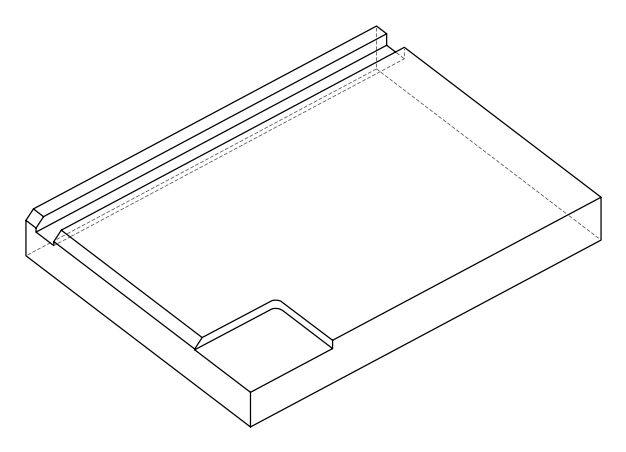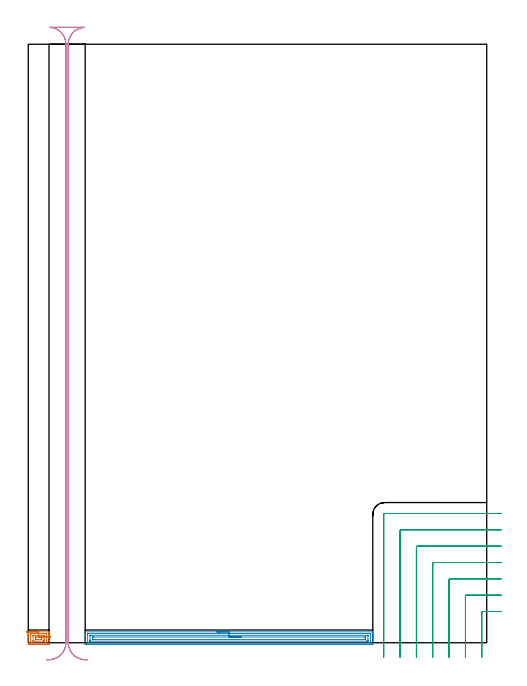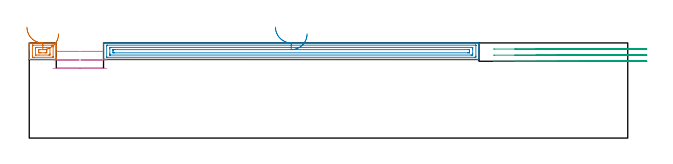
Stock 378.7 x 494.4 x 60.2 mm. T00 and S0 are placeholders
(PLAN: 4 operations, 2 tool changes, 21.5 min)
(1 AREA_MILL | FG_CHAMFER_SURFACE | UGT0205_001 | 0.79 min | 1275 mm3)
(2 AREA_MILL_1 | FG_CHAMFER_SURFACE_1 | UGT0205_001 | 7.84 min | 13759 mm3)
(3 MILL_CORNER_NOTCH_RECTANGULAR | CORNER_NOTCH_RECTANGULAR | UGT0201_100 | Follow Part, ap 4.5, ae 75% | 6.18 min | 125837 mm3)
(4 MILL_RECTANGULAR_SLOT | SLOT_RECTANGULAR | UGT0201_006 | Follow Part, ap 7, ae 75% | 6.68 min | 237357 mm3)
(TOOL UGT0205_001 | Chamfer Mill 20 x 3 x 45 deg. | D20 FL50 Z2)
(TOOL UGT0201_100 | End Mill 18 mm | D18 FL22 Z2)
(TOOL UGT0201_006 | End Mill 28 mm | D28 FL25 Z2)
(OP 1 AREA_MILL)
G17 G21 G94 G90
T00 M6
G54
G17 G0 G90 X-1.45 Y9. S1061 M3
G43 Z70.2 H0
G94 G1 X-1.412 Z69.328 F250.
X-1.298 Z68.463
X-1.109 Z67.612
X-0.847 Z66.78
X-0.513 Z65.974
X-0.11 Z65.2
X0.358 Z64.464
X0.89 Z63.772
X1.479 Z63.129
X2.122 Z62.539
X2.814 Z62.008
X3.55 Z61.54
X4.324 Z61.137
X5.13 Z60.803
X5.962 Z60.541
X6.814 Z60.352
X7.678 Z60.238
X8.55 Z60.2
X16.992
X17.09 Y8.994 Z60.192
X17.1 Y8.798 Z59.996
Y7.253 Z58.452
Y6.826 Z58.022
Y6.613 Z57.81
Y5.947 Z57.144
Y5.734 Z56.931
Y5.068 Z56.262
Y-0.538 Z50.658
X17.096 Y-1.084 Z50.112
X17.091 Y-1.491 Z49.705
X16.964 Y-1.495 Z49.702
X16.548 Y-1.5 Z49.7
X0.552
X0.136 Y-1.495 Z49.702
X0.009 Y-1.491 Z49.705
X0. Y-1.084 Z50.112
Y5.068 Z56.262
Y5.734 Z56.931
Y5.947 Z57.144
Y6.613 Z57.81
Y6.826 Z58.022
Y7.253 Z58.452
Y8.157 Z59.356
Y8.584 Z59.782
X0.001 Y8.799 Z59.998
X0.01 Y8.994 Z60.192
X0.108 Y9. Z60.2
X8.55
Y7.586 Z58.786
X14.003
X14.771 Y7.584 Z58.784
X14.894 Y7.583 Z58.783
X15.088 Y7.579 Z58.779
X15.092 Y7.517 Z58.717
X15.098 Y7.381 Z58.581
X15.1 Y6.826 Z58.026
Y6.5 Z57.7
X15.099 Y0.349 Z51.549
X15.093 Y0.022 Z51.222
X15.09 Y-0.068 Z51.132
X15.077 Y-0.079 Z51.121
X15.058 Y-0.081 Z51.119
X14.962 Y-0.084 Z51.116
X14.771 Y-0.086 Z51.114
X14.65
X3.097
X2.329 Y-0.085 Z51.115
X2.206 Y-0.083 Z51.117
X2.012 Y-0.079 Z51.121
X2.008 Y-0.017 Z51.183
X2.002 Y0.119 Z51.319
X2. Y0.674 Z51.874
Y1. Z52.2
X2.001 Y7.151 Z58.351
X2.007 Y7.478 Z58.678
X2.01 Y7.568 Z58.768
X2.023 Y7.579 Z58.779
X2.042 Y7.581 Z58.781
X2.138 Y7.584 Z58.784
X2.329 Y7.585 Z58.785
X2.45 Y7.586 Z58.786
X8.55
Y6.172 Z57.372
X10.989
X12.767 Y6.171 Z57.371
X12.993 Y6.17 Z57.37
X13.068 Y6.168 Z57.368
X13.087 Y6.165 Z57.365
X13.093 Y6.123 Z57.323
X13.098 Y6.053 Z57.253
X13.1 Y5.947 Z57.147
Y5.842 Z57.042
Y2.432 Z53.632
X13.099 Y1.553 Z52.753
X13.098 Y1.449 Z52.649
X13.09 Y1.348 Z52.548
X12.993 Y1.335 Z52.535
X12.33 Y1.329 Z52.529
X6.111 Y1.328 Z52.528
X4.333 Y1.329 Z52.529
X4.107 Y1.33 Z52.53
X4.032 Y1.332 Z52.532
X4.013 Y1.335 Z52.535
X4.007 Y1.377 Z52.577
X4.002 Y1.447 Z52.647
X4. Y1.553 Z52.753
Y1.658 Z52.858
Y5.068 Z56.268
X4.001 Y5.947 Z57.147
X4.002 Y6.051 Z57.251
X4.01 Y6.152 Z57.352
X4.107 Y6.164 Z57.364
X4.77 Y6.171 Z57.371
X8.55 Y6.172 Z57.372
Y4.757 Z55.957
X9.753
X10.327
X10.644 Y4.755 Z55.955
X11.015 Y4.75 Z55.95
X11.09 Y4.736 Z55.936
X11.095 Y4.596 Z55.796
X11.1 Y4.304 Z55.504
X11.099 Y3.311 Z54.511
X11.09 Y2.929 Z54.129
X11.083 Y2.75 Z53.95
X10.898 Y2.746 Z53.946
X10.327 Y2.743 Z53.943
X10.013
X7.347
X6.773
X6.456 Y2.744 Z53.944
X6.085 Y2.75 Z53.95
X6.01 Y2.764 Z53.964
X6.005 Y2.904 Z54.104
X6. Y3.196 Z54.396
X6.001 Y4.189 Z55.389
X6.01 Y4.571 Z55.771
X6.017 Y4.75 Z55.95
X6.202 Y4.754 Z55.954
X6.773 Y4.757 Z55.957
X7.087
X8.55
X9.422 Z55.995
X10.286 Z56.109
X11.138 Z56.298
X11.97 Z56.56
X12.776 Z56.894
X13.55 Z57.297
X14.286 Z57.766
X14.978 Z58.297
X15.621 Z58.886
X16.21 Z59.529
X16.741 Z60.222
X17.21 Z60.957
X17.613 Z61.731
X17.947 Z62.537
X18.209 Z63.369
X18.398 Z64.221
X18.512 Z65.086
X18.55 Z65.957
G0 Z70.2
M5
M2
(OP 2 AREA_MILL_1)
G17 G21 G94 G90
T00 M6
G54
G17 G0 G90 X155.8 Y9. S1061 M3
G43 Z70.2 H0
G94 G1 X155.838 Z69.328 F250.
X155.952 Z68.463
X156.141 Z67.612
X156.403 Z66.78
X156.737 Z65.974
X157.14 Z65.2
X157.608 Z64.464
X158.14 Z63.772
X158.729 Z63.129
X159.372 Z62.539
X160.064 Z62.008
X160.8 Z61.54
X161.574 Z61.137
X162.38 Z60.803
X163.212 Z60.541
X164.064 Z60.352
X164.928 Z60.238
X165.8 Z60.2
X284.446
X284.59 Y8.994 Z60.193
X284.6 Y8.712 Z59.912
Y8.313 Z59.512
Y7.705 Z58.9
Y5.644 Z56.841
Y5.068 Z56.263
Y4.477 Z55.672
Y-0.796 Z50.401
X284.596 Y-1.084 Z50.113
X284.59 Y-1.492 Z49.706
X284.417 Y-1.496 Z49.703
X284. Y-1.5 Z49.7
X47.6
X47.125 Y-1.495 Z49.703
X47.01 Y-1.492 Z49.706
X47. Y-1.372 Z49.825
Y5.068 Z56.263
Y6.523 Z57.719
Y7.705 Z58.9
Y8.313 Z59.512
Y8.584 Z59.783
X47.001 Y8.713 Z59.913
X47.01 Y8.994 Z60.193
X47.154 Y9. Z60.2
X165.8
Y7.586 Z58.786
X282.338 Y7.585 Z58.785
X282.568 Y7.58 Z58.78
X282.589 Y7.579 Z58.779
X282.594 Y7.563 Z58.763
X282.598 Y7.535 Z58.735
X282.599 Y7.507 Z58.707
X282.6 Y7.326 Z58.526
X282.599 Y0.674 Z51.874
X282.598 Y0.297 Z51.497
X282.59 Y-0.077 Z51.123
X282.216 Y-0.084 Z51.116
X282.094 Y-0.085 Z51.115
X49.262
X49.032 Y-0.08 Z51.12
X49.011 Y-0.079 Z51.121
X49.006 Y-0.063 Z51.137
X49.002 Y-0.035 Z51.165
X49. Y-0.007 Z51.193
Y0.173 Z51.373
X49.001 Y6.826 Z58.026
X49.002 Y7.203 Z58.403
X49.01 Y7.576 Z58.776
X49.384 Y7.583 Z58.783
X49.506 Y7.585 Z58.785
X165.8 Y7.586 Z58.786
Y6.171 Z57.371
X280.204
X280.432 Y6.17 Z57.37
X280.507 Y6.168 Z57.368
X280.565 Y6.165 Z57.365
X280.59 Y6.156 Z57.356
X280.593 Y6.113 Z57.313
X280.597 Y5.947 Z57.147
X280.6 Y5.782 Z56.982
Y5.068 Z56.268
Y2.266 Z53.466
X280.598 Y1.553 Z52.753
X280.596 Y1.391 Z52.591
X280.59 Y1.338 Z52.538
X280.544 Y1.335 Z52.535
X280.432 Y1.333 Z52.533
X279.767 Y1.329 Z52.529
X279.539
X51.396
X51.168 Y1.33 Z52.53
X51.093 Y1.332 Z52.532
X51.035 Y1.335 Z52.535
X51.01 Y1.344 Z52.544
X51.007 Y1.387 Z52.587
X51.003 Y1.553 Z52.753
X51. Y1.718 Z52.918
Y2.432 Z53.632
Y5.234 Z56.434
X51.002 Y5.947 Z57.147
X51.004 Y6.109 Z57.309
X51.01 Y6.162 Z57.362
X51.056 Y6.165 Z57.365
X51.168 Y6.167 Z57.367
X51.833 Y6.171 Z57.371
X52.061
X165.8
Y4.757 Z55.957
X277.755
X278.072 Y4.756 Z55.956
X278.477 Y4.752 Z55.952
X278.564 Y4.75 Z55.95
X278.59 Y4.743 Z55.943
X278.593 Y4.702 Z55.902
X278.596 Y4.609 Z55.809
X278.6 Y4.236 Z55.436
Y3.357 Z54.557
Y3.311 Z54.511
X278.594 Y2.894 Z54.094
X278.59 Y2.791 Z53.991
X278.585 Y2.749 Z53.949
X278.523 Y2.748 Z53.948
X278.33 Y2.745 Z53.945
X277.755 Y2.743 Z53.943
X277.44
X53.845
X53.528 Y2.744 Z53.944
X53.123 Y2.748 Z53.948
X53.036 Y2.75 Z53.95
X53.01 Y2.756 Z53.956
X53.007 Y2.798 Z53.998
X53.004 Y2.891 Z54.091
X53. Y3.264 Z54.464
Y4.143 Z55.343
Y4.189 Z55.389
X53.006 Y4.605 Z55.805
X53.01 Y4.709 Z55.909
X53.016 Y4.75 Z55.95
X53.077 Y4.752 Z55.952
X53.27 Y4.755 Z55.955
X53.845 Y4.757 Z55.957
X54.16
X165.8
X166.672 Z55.995
X167.536 Z56.109
X168.388 Z56.298
X169.22 Z56.56
X170.026 Z56.894
X170.8 Z57.297
X171.536 Z57.766
X172.228 Z58.297
X172.871 Z58.886
X173.46 Z59.529
X173.992 Z60.221
X174.46 Z60.957
X174.863 Z61.731
X175.197 Z62.537
X175.459 Z63.369
X175.648 Z64.221
X175.762 Z65.086
X175.8 Z65.957
G0 Z70.2
M5
M2
(OP 3 MILL_CORNER_NOTCH_RECTANGULAR)
G17 G21 G94 G90
T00 M6
G54
G17 G0 G90 X390.7 Y25.8 S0 M3
G43 Z70.2 H0
Z56.333
G94 G1 X387.7 F250.
X375.493 F500.
G3 X374.6 Y24.907 R0.9
G1 Y-9.
Y-12. F250.
G0 Z70.2
X390.7 Y39.3
Z56.333
G1 X387.7
X361.994 F500.
G3 X361.1 Y38.406 R0.9
G1 Y-9.
Y-12. F250.
G0 Z70.2
X390.7 Y52.8
Z56.333
G1 X387.7
X348.494 F500.
G3 X347.6 Y51.906 R0.9
G1 Y-9.
Y-12. F250.
G0 Z70.2
X390.7 Y66.3
Z56.333
G1 X387.7
X334.994 F500.
G3 X334.1 Y65.406 R0.9
G1 Y-9.
Y-12. F250.
G0 Z70.2
X390.7 Y79.8
Z56.333
G1 X387.7
X321.495 F500.
G3 X320.6 Y78.905 R0.9
G1 Y-9.
Y-12. F250.
G0 Z70.2
X390.7 Y93.3
Z56.333
G1 X387.7
X307.995 F500.
G3 X307.1 Y92.405 R0.9
G1 Y-9.
Y-12. F250.
G0 Z70.2
X390.7 Y106.8
Z56.333
G1 X387.7
X294.495 F500.
G3 X293.6 Y105.905 R0.9
G1 Y-9.
Y-12. F250.
G0 Z70.2
X390.7 Y25.8
Z52.467
G1 X387.7
X375.493 F500.
G3 X374.6 Y24.907 R0.9
G1 Y-9.
Y-12. F250.
G0 Z70.2
X390.7 Y39.3
Z52.467
G1 X387.7
X361.994 F500.
G3 X361.1 Y38.406 R0.9
G1 Y-9.
Y-12. F250.
G0 Z70.2
X390.7 Y52.8
Z52.467
G1 X387.7
X348.494 F500.
G3 X347.6 Y51.906 R0.9
G1 Y-9.
Y-12. F250.
G0 Z70.2
X390.7 Y66.3
Z52.467
G1 X387.7
X334.994 F500.
G3 X334.1 Y65.406 R0.9
G1 Y-9.
Y-12. F250.
G0 Z70.2
X390.7 Y79.8
Z52.467
G1 X387.7
X321.495 F500.
G3 X320.6 Y78.905 R0.9
G1 Y-9.
Y-12. F250.
G0 Z70.2
X390.7 Y93.3
Z52.467
G1 X387.7
X307.995 F500.
G3 X307.1 Y92.405 R0.9
G1 Y-9.
Y-12. F250.
G0 Z70.2
X390.7 Y106.8
Z52.467
G1 X387.7
X294.495 F500.
G3 X293.6 Y105.905 R0.9
G1 Y-9.
Y-12. F250.
G0 Z70.2
X390.7 Y25.8
Z48.6
G1 X387.7
X375.493 F500.
G3 X374.6 Y24.907 R0.9
G1 Y-9.
Y-12. F250.
G0 Z70.2
X390.7 Y39.3
Z48.6
G1 X387.7
X361.994 F500.
G3 X361.1 Y38.406 R0.9
G1 Y-9.
Y-12. F250.
G0 Z70.2
X390.7 Y52.8
Z48.6
G1 X387.7
X348.494 F500.
G3 X347.6 Y51.906 R0.9
G1 Y-9.
Y-12. F250.
G0 Z70.2
X390.7 Y66.3
Z48.6
G1 X387.7
X334.994 F500.
G3 X334.1 Y65.406 R0.9
G1 Y-9.
Y-12. F250.
G0 Z70.2
X390.7 Y79.8
Z48.6
G1 X387.7
X321.495 F500.
G3 X320.6 Y78.905 R0.9
G1 Y-9.
Y-12. F250.
G0 Z70.2
X390.7 Y93.3
Z48.6
G1 X387.7
X307.995 F500.
G3 X307.1 Y92.405 R0.9
G1 Y-9.
Y-12. F250.
G0 Z70.2
X390.7 Y106.8
Z48.6
G1 X387.7
X294.495 F500.
G3 X293.6 Y105.905 R0.9
G1 Y-9.
Y-12. F250.
G0 Z70.2
M5
M2
(OP 4 MILL_RECTANGULAR_SLOT)
G17 G21 G94 G90
T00 M6
G54
G17 G0 G90 X46.601 Y-14.312 S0 M3
G43 Z70.2 H0
Z54.833
G94 G1 X43.686 Y-13.602 F250.
G2 X33. Y0. R14. F500.
G1 Y494.4
G2 X46.084 Y508.37 R14.
G1 Y508.4
X18.016
Y508.37
G2 X31.1 Y494.4 R14.
G1 Y0.
G2 X20.414 Y-13.602 R14.
G1 X17.499 Y-14.312 F250.
G0 X49.078 Y-14.166 Z49.467
G1 X46.084 Y-13.97
G2 X33. Y0. R14. F500.
G1 Y494.4
G2 X46.084 Y508.37 R14.
G1 Y508.4
X18.016
Y508.37
G2 X31.1 Y494.4 R14.
G1 Y0.
G2 X18.016 Y-13.97 R14.
G1 X15.022 Y-14.166 F250.
G0 X49.078 Z44.1
G1 X46.084 Y-13.97
G2 X33. Y0. R14. F500.
G1 Y494.4
G2 X46.084 Y508.37 R14.
G1 Y508.4
X18.016
Y508.37
G2 X31.1 Y494.4 R14.
G1 Y0.
G2 X18.016 Y-13.97 R14.
G1 X15.022 Y-14.166 F250.
G0 Z70.2
M5
M2
